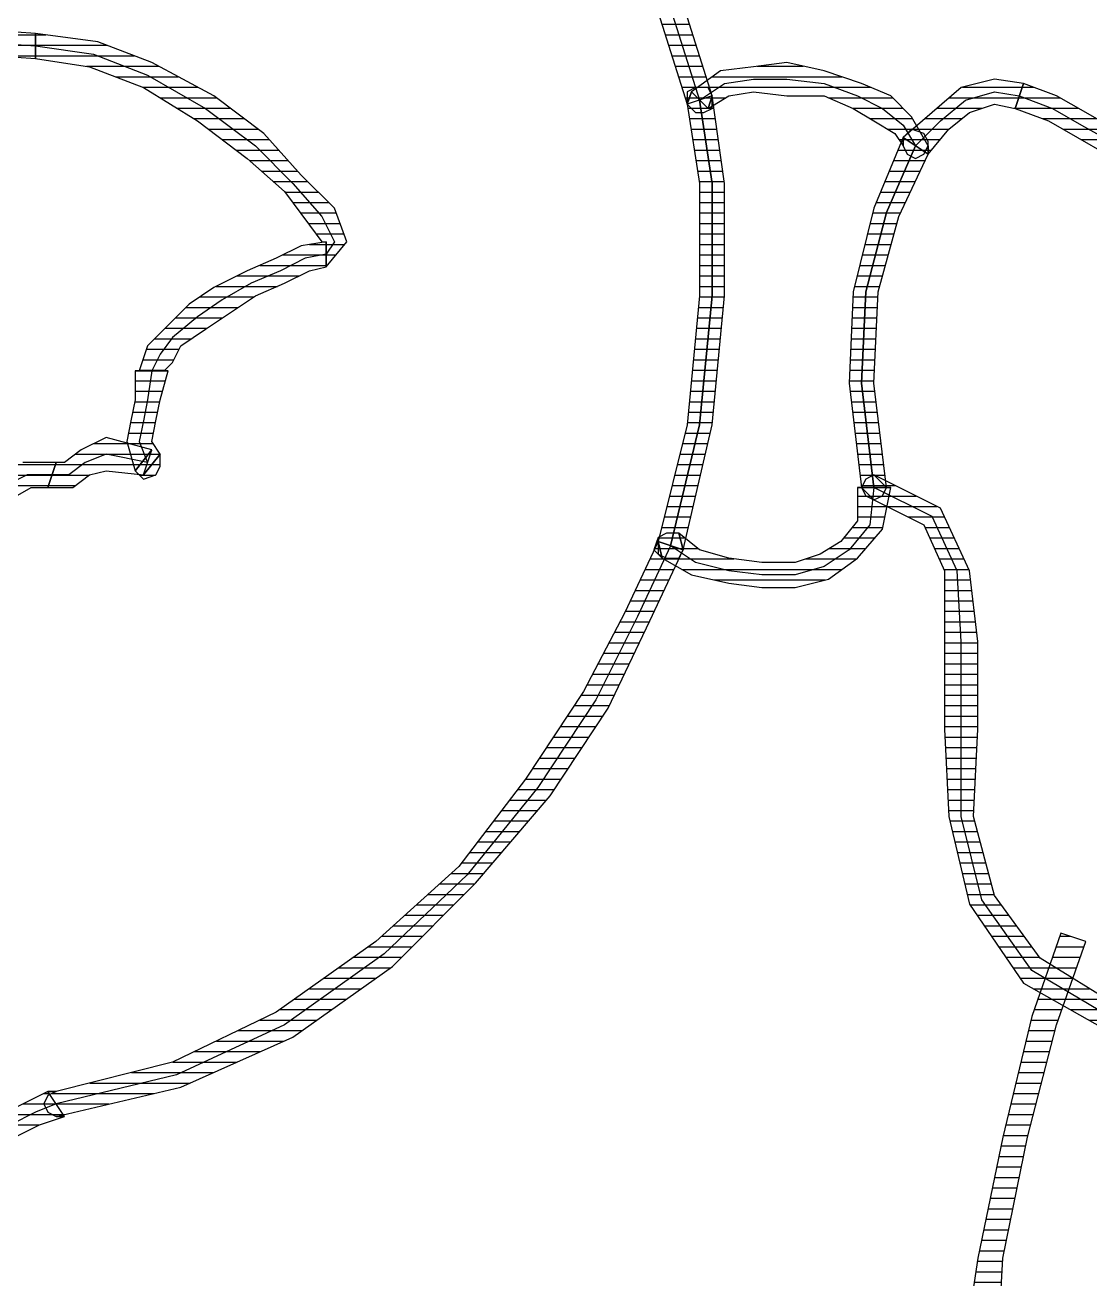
# Model space of a CAD drawing. Header units: millimetres. Extents: x 33350 to 35310, y -217097 to -211540.
# Drawn here: x 34462.64 to 34475.33, y -213987.87 to -213972.91 of the extents above; entities that cross this region are included whole.
import ezdxf

# ---------------------------------------------------------------- set-up
doc = ezdxf.new("R2010")
doc.units = ezdxf.units.MM
doc.header["$LTSCALE"] = 60
doc.header["$MEASUREMENT"] = 0
pattern_1 = [(360, (-5108.51305, -673.59423), (1e-16, 0.125), [25])]

# ---------------------------------------------------------------- blocks, each defined once
blk = doc.blocks.new('by')
at = {"ltscale": 30}
h = blk.add_hatch(dxfattribs=at)
h.set_pattern_fill('DC_LINES', color=256, scale=0.1, style=0)
h.set_pattern_definition(pattern_1)
edge = h.paths.add_edge_path(flags=0)
edge.add_line((6420.495, 2230.916), (6420.148, 2231.91))
edge.add_line((6420.148, 2231.91), (6419.802, 2233.35))
edge.add_line((6419.802, 2233.35), (6419.506, 2234.791))
edge.add_line((6419.506, 2234.791), (6419.357, 2235.785))
edge.add_line((6419.357, 2235.785), (6419.753, 2235.785))
edge.add_line((6419.753, 2235.785), (6419.802, 2234.791))
edge.add_line((6419.802, 2234.791), (6420.099, 2233.35))
edge.add_line((6420.099, 2233.35), (6420.445, 2232.009))
edge.add_line((6420.445, 2232.009), (6420.792, 2231.016))
h = blk.add_hatch(dxfattribs=at)
h.set_pattern_fill('DC_LINES', color=256, scale=0.1, style=0)
h.set_pattern_definition(pattern_1)
edge = h.paths.add_edge_path(flags=0)
edge.add_line((6419.753, 2235.785), (6419.802, 2234.791))
edge.add_line((6419.802, 2234.791), (6420.099, 2233.35))
edge.add_line((6420.099, 2233.35), (6420.445, 2232.009))
edge.add_line((6420.445, 2232.009), (6420.792, 2231.016))
edge.add_line((6420.792, 2231.016), (6420.495, 2230.916))
edge.add_line((6420.495, 2230.916), (6420.148, 2231.91))
edge.add_line((6420.148, 2231.91), (6419.802, 2233.35))
edge.add_line((6419.802, 2233.35), (6419.506, 2234.791))
edge.add_line((6419.506, 2234.791), (6419.357, 2235.785))
h = blk.add_hatch(dxfattribs=at)
h.set_pattern_fill('DC_LINES', color=256, scale=0.1, style=0)
h.set_pattern_definition(pattern_1)
edge = h.paths.add_edge_path(flags=0)
edge.add_line((6405.949, 2233.996), (6406.246, 2233.947))
edge.add_line((6406.246, 2233.947), (6406.593, 2233.847))
edge.add_line((6406.593, 2233.847), (6406.988, 2233.748))
edge.add_line((6406.988, 2233.748), (6407.335, 2233.599))
edge.add_line((6407.335, 2233.599), (6407.73, 2233.5))
edge.add_line((6407.73, 2233.5), (6408.027, 2233.35))
edge.add_line((6408.027, 2233.35), (6408.324, 2233.201))
edge.add_line((6408.324, 2233.201), (6408.621, 2233.102))
edge.add_line((6408.621, 2233.102), (6408.423, 2232.804))
edge.add_line((6408.423, 2232.804), (6408.225, 2232.903))
edge.add_line((6408.225, 2232.903), (6407.928, 2233.052))
edge.add_line((6407.928, 2233.052), (6407.632, 2233.201))
edge.add_line((6407.632, 2233.201), (6407.235, 2233.301))
edge.add_line((6407.235, 2233.301), (6406.889, 2233.45))
edge.add_line((6406.889, 2233.45), (6406.494, 2233.549))
edge.add_line((6406.494, 2233.549), (6406.246, 2233.649))
edge.add_line((6406.246, 2233.649), (6405.949, 2233.698))
h = blk.add_hatch(dxfattribs=at)
h.set_pattern_fill('DC_LINES', color=256, scale=0.1, style=0)
h.set_pattern_definition(pattern_1)
edge = h.paths.add_edge_path(flags=0)
edge.add_line((6408.621, 2233.102), (6408.522, 2233.102))
edge.add_line((6408.522, 2233.102), (6410.007, 2232.754))
edge.add_line((6410.007, 2232.754), (6411.342, 2232.158))
edge.add_line((6411.342, 2232.158), (6412.529, 2231.314))
edge.add_line((6412.529, 2231.314), (6413.519, 2230.32))
edge.add_line((6413.519, 2230.32), (6414.41, 2229.277))
edge.add_line((6414.41, 2229.277), (6415.102, 2228.234))
edge.add_line((6415.102, 2228.234), (6415.596, 2227.191))
edge.add_line((6415.596, 2227.191), (6415.993, 2226.346))
edge.add_line((6415.993, 2226.346), (6415.696, 2226.247))
edge.add_line((6415.696, 2226.247), (6415.3, 2227.092))
edge.add_line((6415.3, 2227.092), (6414.805, 2228.035))
edge.add_line((6414.805, 2228.035), (6414.113, 2229.079))
edge.add_line((6414.113, 2229.079), (6413.321, 2230.122))
edge.add_line((6413.321, 2230.122), (6412.332, 2231.016))
edge.add_line((6412.332, 2231.016), (6411.144, 2231.86))
edge.add_line((6411.144, 2231.86), (6409.907, 2232.456))
edge.add_line((6409.907, 2232.456), (6408.522, 2232.804))
edge.add_line((6408.522, 2232.804), (6408.423, 2232.804))
edge.add_line((6408.423, 2232.804), (6408.522, 2232.804))
edge.add_line((6408.522, 2232.804), (6408.423, 2232.854))
edge.add_line((6408.423, 2232.854), (6408.374, 2232.953))
edge.add_line((6408.374, 2232.953), (6408.423, 2233.052))
edge.add_line((6408.423, 2233.052), (6408.522, 2233.102))
h = blk.add_hatch(dxfattribs=at)
h.set_pattern_fill('DC_LINES', color=256, scale=0.1, style=0)
h.set_pattern_definition(pattern_1)
edge = h.paths.add_edge_path(flags=0)
edge.add_line((6418.12, 2225.601), (6418.268, 2225.75))
edge.add_line((6418.268, 2225.75), (6418.862, 2226.048))
edge.add_line((6418.862, 2226.048), (6419.11, 2226.595))
edge.add_line((6419.11, 2226.595), (6419.11, 2227.439))
edge.add_line((6419.11, 2227.439), (6419.11, 2228.482))
edge.add_line((6419.11, 2228.482), (6419.159, 2229.526))
edge.add_line((6419.159, 2229.526), (6419.407, 2230.569))
edge.add_line((6419.407, 2230.569), (6420.05, 2231.513))
edge.add_line((6420.05, 2231.513), (6421.187, 2232.158))
edge.add_line((6421.187, 2232.158), (6421.287, 2231.86))
edge.add_line((6421.287, 2231.86), (6420.248, 2231.214))
edge.add_line((6420.248, 2231.214), (6419.703, 2230.469))
edge.add_line((6419.703, 2230.469), (6419.456, 2229.526))
edge.add_line((6419.456, 2229.526), (6419.506, 2228.482))
edge.add_line((6419.506, 2228.482), (6419.506, 2227.439))
edge.add_line((6419.506, 2227.439), (6419.407, 2226.595))
edge.add_line((6419.407, 2226.595), (6419.06, 2225.85))
edge.add_line((6419.06, 2225.85), (6418.268, 2225.452))
edge.add_line((6418.268, 2225.452), (6418.417, 2225.601))
edge.add_line((6418.417, 2225.601), (6418.268, 2225.452))
edge.add_line((6418.268, 2225.452), (6418.17, 2225.502))
edge.add_line((6418.17, 2225.502), (6418.12, 2225.601))
edge.add_line((6418.12, 2225.601), (6418.17, 2225.701))
edge.add_line((6418.17, 2225.701), (6418.268, 2225.75))
h = blk.add_hatch(dxfattribs=at)
h.set_pattern_fill('DC_LINES', color=256, scale=0.1, style=0)
h.set_pattern_definition(pattern_1)
edge = h.paths.add_edge_path(flags=0)
edge.add_line((6415.696, 2226.247), (6415.745, 2226.446))
edge.add_line((6415.745, 2226.446), (6416.092, 2226.644))
edge.add_line((6416.092, 2226.644), (6416.537, 2226.744))
edge.add_line((6416.537, 2226.744), (6416.932, 2226.793))
edge.add_line((6416.932, 2226.793), (6417.329, 2226.793))
edge.add_line((6417.329, 2226.793), (6417.724, 2226.694))
edge.add_line((6417.724, 2226.694), (6418.071, 2226.446))
edge.add_line((6418.071, 2226.446), (6418.368, 2226.098))
edge.add_line((6418.368, 2226.098), (6418.467, 2225.601))
edge.add_line((6418.467, 2225.601), (6418.071, 2225.601))
edge.add_line((6418.071, 2225.601), (6418.071, 2225.999))
edge.add_line((6418.071, 2225.999), (6417.873, 2226.247))
edge.add_line((6417.873, 2226.247), (6417.626, 2226.396))
edge.add_line((6417.626, 2226.396), (6417.329, 2226.495))
edge.add_line((6417.329, 2226.495), (6416.932, 2226.495))
edge.add_line((6416.932, 2226.495), (6416.537, 2226.446))
edge.add_line((6416.537, 2226.446), (6416.19, 2226.346))
edge.add_line((6416.19, 2226.346), (6415.943, 2226.148))
edge.add_line((6415.943, 2226.148), (6415.993, 2226.346))
edge.add_line((6415.993, 2226.346), (6415.943, 2226.148))
edge.add_line((6415.943, 2226.148), (6415.795, 2226.148))
edge.add_line((6415.795, 2226.148), (6415.696, 2226.197))
edge.add_line((6415.696, 2226.197), (6415.646, 2226.346))
edge.add_line((6415.646, 2226.346), (6415.745, 2226.446))
h = blk.add_hatch(dxfattribs=at)
h.set_pattern_fill('DC_LINES', color=256, scale=0.1, style=0)
h.set_pattern_definition(pattern_1)
h.paths.add_polyline_path([(6415.993, 2226.346), (6416.339, 2224.856), (6416.487, 2223.316), (6416.487, 2221.975), (6416.339, 2220.932), (6416.042, 2221.031), (6416.19, 2221.975), (6416.19, 2223.316), (6416.042, 2224.856), (6415.696, 2226.247), (6415.696, 2226.396), (6415.795, 2226.446), (6415.943, 2226.446)], flags=0)
h = blk.add_hatch(dxfattribs=at)
h.set_pattern_fill('DC_LINES', color=256, scale=0.1, style=0)
h.set_pattern_definition(pattern_1)
edge = h.paths.add_edge_path(flags=0)
edge.add_line((6416.092, 2220.882), (6416.042, 2221.031))
edge.add_line((6416.042, 2221.031), (6416.19, 2221.975))
edge.add_line((6416.19, 2221.975), (6416.19, 2223.316))
edge.add_line((6416.19, 2223.316), (6416.042, 2224.856))
edge.add_line((6416.042, 2224.856), (6415.696, 2226.247))
edge.add_line((6415.696, 2226.247), (6415.993, 2226.346))
edge.add_line((6415.993, 2226.346), (6416.339, 2224.856))
edge.add_line((6416.339, 2224.856), (6416.487, 2223.316))
edge.add_line((6416.487, 2223.316), (6416.487, 2221.975))
edge.add_line((6416.487, 2221.975), (6416.339, 2220.932))
edge.add_line((6416.339, 2220.932), (6416.29, 2221.081))
edge.add_line((6416.29, 2221.081), (6416.339, 2220.932))
edge.add_line((6416.339, 2220.932), (6416.29, 2220.833))
edge.add_line((6416.29, 2220.833), (6416.141, 2220.833))
edge.add_line((6416.141, 2220.833), (6416.042, 2220.882))
edge.add_line((6416.042, 2220.882), (6416.042, 2221.031))
h = blk.add_hatch(dxfattribs=at)
h.set_pattern_fill('DC_LINES', color=256, scale=0.1, style=0)
h.set_pattern_definition(pattern_1)
edge = h.paths.add_edge_path(flags=0)
edge.add_line((6407.088, 2226.148), (6407.088, 2226.197))
edge.add_line((6407.088, 2226.197), (6407.483, 2226.048))
edge.add_line((6407.483, 2226.048), (6407.879, 2225.8))
edge.add_line((6407.879, 2225.8), (6408.225, 2225.601))
edge.add_line((6408.225, 2225.601), (6408.423, 2225.601))
edge.add_line((6408.423, 2225.601), (6408.522, 2225.303))
edge.add_line((6408.522, 2225.303), (6408.126, 2225.303))
edge.add_line((6408.126, 2225.303), (6407.68, 2225.502))
edge.add_line((6407.68, 2225.502), (6407.384, 2225.75))
edge.add_line((6407.384, 2225.75), (6407.088, 2225.8))
edge.add_line((6407.088, 2225.8), (6407.088, 2225.85))
h = blk.add_hatch(dxfattribs=at)
h.set_pattern_fill('DC_LINES', color=256, scale=0.1, style=0)
h.set_pattern_definition(pattern_1)
edge = h.paths.add_edge_path(flags=0)
edge.add_line((6418.467, 2225.601), (6418.417, 2225.601))
edge.add_line((6418.417, 2225.601), (6418.268, 2224.359))
edge.add_line((6418.268, 2224.359), (6418.318, 2223.267))
edge.add_line((6418.318, 2223.267), (6418.565, 2222.372))
edge.add_line((6418.565, 2222.372), (6418.912, 2221.627))
edge.add_line((6418.912, 2221.627), (6418.615, 2221.429))
edge.add_line((6418.615, 2221.429), (6418.268, 2222.273))
edge.add_line((6418.268, 2222.273), (6418.021, 2223.267))
edge.add_line((6418.021, 2223.267), (6417.971, 2224.359))
edge.add_line((6417.971, 2224.359), (6418.12, 2225.601))
edge.add_line((6418.12, 2225.601), (6418.071, 2225.601))
edge.add_line((6418.071, 2225.601), (6418.12, 2225.601))
edge.add_line((6418.12, 2225.601), (6418.17, 2225.701))
edge.add_line((6418.17, 2225.701), (6418.268, 2225.75))
edge.add_line((6418.268, 2225.75), (6418.368, 2225.701))
edge.add_line((6418.368, 2225.701), (6418.417, 2225.601))
h = blk.add_hatch(dxfattribs=at)
h.set_pattern_fill('DC_LINES', color=256, scale=0.1, style=0)
h.set_pattern_definition(pattern_1)
edge = h.paths.add_edge_path(flags=0)
edge.add_line((6408.423, 2225.601), (6408.719, 2225.601))
edge.add_line((6408.719, 2225.601), (6408.918, 2225.452))
edge.add_line((6408.918, 2225.452), (6409.116, 2225.403))
edge.add_line((6409.116, 2225.403), (6409.561, 2225.452))
edge.add_line((6409.561, 2225.452), (6409.66, 2225.154))
edge.add_line((6409.66, 2225.154), (6409.116, 2225.005))
edge.add_line((6409.116, 2225.005), (6408.819, 2225.154))
edge.add_line((6408.819, 2225.154), (6408.621, 2225.303))
edge.add_line((6408.621, 2225.303), (6408.522, 2225.303))
h = blk.add_hatch(dxfattribs=at)
h.set_pattern_fill('DC_LINES', color=256, scale=0.1, style=0)
h.set_pattern_definition(pattern_1)
h.paths.add_polyline_path([(6418.615, 2221.429), (6418.268, 2222.273), (6418.021, 2223.267), (6417.971, 2224.359), (6418.12, 2225.601), (6418.417, 2225.601), (6418.268, 2224.359), (6418.318, 2223.267), (6418.565, 2222.372), (6418.912, 2221.627), (6418.912, 2221.478), (6418.862, 2221.379), (6418.714, 2221.329)], flags=0)
h = blk.add_hatch(dxfattribs=at)
h.set_pattern_fill('DC_LINES', color=256, scale=0.1, style=0)
h.set_pattern_definition(pattern_1)
edge = h.paths.add_edge_path(flags=0)
edge.add_line((6409.561, 2225.452), (6409.759, 2225.204))
edge.add_line((6409.759, 2225.204), (6409.66, 2225.055))
edge.add_line((6409.66, 2225.055), (6409.71, 2224.806))
edge.add_line((6409.71, 2224.806), (6409.759, 2224.558))
edge.add_line((6409.759, 2224.558), (6409.858, 2224.21))
edge.add_line((6409.858, 2224.21), (6409.462, 2224.21))
edge.add_line((6409.462, 2224.21), (6409.462, 2224.558))
edge.add_line((6409.462, 2224.558), (6409.413, 2224.806))
edge.add_line((6409.413, 2224.806), (6409.363, 2225.055))
edge.add_line((6409.363, 2225.055), (6409.462, 2225.403))
edge.add_line((6409.462, 2225.403), (6409.66, 2225.154))
edge.add_line((6409.66, 2225.154), (6409.462, 2225.403))
edge.add_line((6409.462, 2225.403), (6409.561, 2225.502))
edge.add_line((6409.561, 2225.502), (6409.71, 2225.452))
edge.add_line((6409.71, 2225.452), (6409.759, 2225.353))
edge.add_line((6409.759, 2225.353), (6409.759, 2225.204))
h = blk.add_hatch(dxfattribs=at)
h.set_pattern_fill('DC_LINES', color=256, scale=0.1, style=0)
h.set_pattern_definition(pattern_1)
edge = h.paths.add_edge_path(flags=0)
edge.add_line((6409.858, 2224.21), (6409.808, 2224.21))
edge.add_line((6409.808, 2224.21), (6409.907, 2224.111))
edge.add_line((6409.907, 2224.111), (6410.007, 2223.912))
edge.add_line((6410.007, 2223.912), (6410.303, 2223.714))
edge.add_line((6410.303, 2223.714), (6410.6, 2223.515))
edge.add_line((6410.6, 2223.515), (6410.897, 2223.316))
edge.add_line((6410.897, 2223.316), (6411.243, 2223.167))
edge.add_line((6411.243, 2223.167), (6411.54, 2223.018))
edge.add_line((6411.54, 2223.018), (6411.738, 2222.969))
edge.add_line((6411.738, 2222.969), (6411.738, 2222.671))
edge.add_line((6411.738, 2222.671), (6411.441, 2222.72))
edge.add_line((6411.441, 2222.72), (6411.144, 2222.869))
edge.add_line((6411.144, 2222.869), (6410.798, 2223.018))
edge.add_line((6410.798, 2223.018), (6410.402, 2223.217))
edge.add_line((6410.402, 2223.217), (6410.105, 2223.416))
edge.add_line((6410.105, 2223.416), (6409.808, 2223.714))
edge.add_line((6409.808, 2223.714), (6409.61, 2223.912))
edge.add_line((6409.61, 2223.912), (6409.511, 2224.21))
edge.add_line((6409.511, 2224.21), (6409.462, 2224.21))
h = blk.add_hatch(dxfattribs=at)
h.set_pattern_fill('DC_LINES', color=256, scale=0.1, style=0)
h.set_pattern_definition(pattern_1)
edge = h.paths.add_edge_path(flags=0)
edge.add_line((6411.738, 2222.969), (6411.985, 2222.671))
edge.add_line((6411.985, 2222.671), (6411.837, 2222.273))
edge.add_line((6411.837, 2222.273), (6411.441, 2221.876))
edge.add_line((6411.441, 2221.876), (6410.996, 2221.379))
edge.add_line((6410.996, 2221.379), (6410.402, 2220.932))
edge.add_line((6410.402, 2220.932), (6409.66, 2220.535))
edge.add_line((6409.66, 2220.535), (6409.016, 2220.286))
edge.add_line((6409.016, 2220.286), (6408.274, 2220.187))
edge.add_line((6408.274, 2220.187), (6408.274, 2220.485))
edge.add_line((6408.274, 2220.485), (6408.918, 2220.584))
edge.add_line((6408.918, 2220.584), (6409.561, 2220.833))
edge.add_line((6409.561, 2220.833), (6410.204, 2221.23))
edge.add_line((6410.204, 2221.23), (6410.798, 2221.677))
edge.add_line((6410.798, 2221.677), (6411.243, 2222.074))
edge.add_line((6411.243, 2222.074), (6411.54, 2222.472))
edge.add_line((6411.54, 2222.472), (6411.688, 2222.671))
edge.add_line((6411.688, 2222.671), (6411.738, 2222.671))
h = blk.add_hatch(dxfattribs=at)
h.set_pattern_fill('DC_LINES', color=256, scale=0.1, style=0)
h.set_pattern_definition(pattern_1)
edge = h.paths.add_edge_path(flags=0)
edge.add_line((6422.82, 2222.124), (6422.672, 2222.074))
edge.add_line((6422.672, 2222.074), (6422.425, 2222.025))
edge.add_line((6422.425, 2222.025), (6422.078, 2221.876))
edge.add_line((6422.078, 2221.876), (6421.831, 2221.727))
edge.add_line((6421.831, 2221.727), (6421.534, 2221.528))
edge.add_line((6421.534, 2221.528), (6421.138, 2221.329))
edge.add_line((6421.138, 2221.329), (6420.792, 2221.131))
edge.add_line((6420.792, 2221.131), (6420.445, 2220.932))
edge.add_line((6420.445, 2220.932), (6420.05, 2220.783))
edge.add_line((6420.05, 2220.783), (6419.951, 2221.081))
edge.add_line((6419.951, 2221.081), (6420.346, 2221.23))
edge.add_line((6420.346, 2221.23), (6420.693, 2221.429))
edge.add_line((6420.693, 2221.429), (6421.039, 2221.627))
edge.add_line((6421.039, 2221.627), (6421.336, 2221.826))
edge.add_line((6421.336, 2221.826), (6421.633, 2222.025))
edge.add_line((6421.633, 2222.025), (6421.979, 2222.174))
edge.add_line((6421.979, 2222.174), (6422.326, 2222.323))
edge.add_line((6422.326, 2222.323), (6422.672, 2222.372))
edge.add_line((6422.672, 2222.372), (6422.523, 2222.323))
edge.add_line((6422.523, 2222.323), (6422.672, 2222.422))
edge.add_line((6422.672, 2222.422), (6422.82, 2222.372))
edge.add_line((6422.82, 2222.372), (6422.87, 2222.223))
edge.add_line((6422.87, 2222.223), (6422.82, 2222.074))
edge.add_line((6422.82, 2222.074), (6422.672, 2222.025))
h = blk.add_hatch(dxfattribs=at)
h.set_pattern_fill('DC_LINES', color=256, scale=0.1, style=0)
h.set_pattern_definition(pattern_1)
edge = h.paths.add_edge_path(flags=0)
edge.add_line((6418.912, 2221.627), (6418.912, 2221.528))
edge.add_line((6418.912, 2221.528), (6418.714, 2221.18))
edge.add_line((6418.714, 2221.18), (6418.467, 2220.932))
edge.add_line((6418.467, 2220.932), (6418.12, 2220.783))
edge.add_line((6418.12, 2220.783), (6417.675, 2220.634))
edge.add_line((6417.675, 2220.634), (6417.229, 2220.535))
edge.add_line((6417.229, 2220.535), (6416.834, 2220.584))
edge.add_line((6416.834, 2220.584), (6416.438, 2220.634))
edge.add_line((6416.438, 2220.634), (6416.092, 2220.882))
edge.add_line((6416.092, 2220.882), (6416.29, 2221.081))
edge.add_line((6416.29, 2221.081), (6416.537, 2220.932))
edge.add_line((6416.537, 2220.932), (6416.834, 2220.882))
edge.add_line((6416.834, 2220.882), (6417.229, 2220.932))
edge.add_line((6417.229, 2220.932), (6417.675, 2220.932))
edge.add_line((6417.675, 2220.932), (6418.021, 2221.081))
edge.add_line((6418.021, 2221.081), (6418.268, 2221.23))
edge.add_line((6418.268, 2221.23), (6418.515, 2221.379))
edge.add_line((6418.515, 2221.379), (6418.615, 2221.528))
edge.add_line((6418.615, 2221.528), (6418.615, 2221.429))
edge.add_line((6418.615, 2221.429), (6418.615, 2221.528))
edge.add_line((6418.615, 2221.528), (6418.665, 2221.627))
edge.add_line((6418.665, 2221.627), (6418.763, 2221.677))
edge.add_line((6418.763, 2221.677), (6418.862, 2221.627))
edge.add_line((6418.862, 2221.627), (6418.912, 2221.528))
h = blk.add_hatch(dxfattribs=at)
h.set_pattern_fill('DC_LINES', color=256, scale=0.1, style=0)
h.set_pattern_definition(pattern_1)
edge = h.paths.add_edge_path(flags=0)
edge.add_line((6420.05, 2220.783), (6419.703, 2220.733))
edge.add_line((6419.703, 2220.733), (6419.307, 2220.833))
edge.add_line((6419.307, 2220.833), (6418.961, 2221.131))
edge.add_line((6418.961, 2221.131), (6418.615, 2221.429))
edge.add_line((6418.615, 2221.429), (6418.912, 2221.627))
edge.add_line((6418.912, 2221.627), (6419.159, 2221.329))
edge.add_line((6419.159, 2221.329), (6419.407, 2221.131))
edge.add_line((6419.407, 2221.131), (6419.703, 2221.031))
edge.add_line((6419.703, 2221.031), (6419.951, 2221.081))
h = blk.add_hatch(dxfattribs=at)
h.set_pattern_fill('DC_LINES', color=256, scale=0.1, style=0)
h.set_pattern_definition(pattern_1)
h.paths.add_polyline_path([(6416.339, 2220.932), (6415.993, 2219.839), (6415.548, 2218.846), (6415.102, 2217.902), (6414.558, 2217.107), (6413.915, 2216.412), (6413.271, 2215.766), (6412.579, 2215.17), (6411.886, 2214.723), (6411.144, 2214.325), (6410.452, 2214.027), (6409.71, 2213.729), (6408.968, 2213.53), (6408.274, 2213.381), (6407.632, 2213.232), (6407.038, 2213.183), (6406.444, 2213.133), (6406.444, 2213.431), (6407.038, 2213.481), (6407.632, 2213.53), (6408.274, 2213.679), (6408.968, 2213.829), (6409.61, 2214.027), (6410.352, 2214.325), (6411.045, 2214.623), (6411.688, 2215.021), (6412.381, 2215.468), (6413.074, 2215.964), (6413.717, 2216.61), (6414.261, 2217.306), (6414.805, 2218.1), (6415.251, 2218.945), (6415.696, 2219.938), (6416.042, 2221.031), (6416.141, 2221.131), (6416.24, 2221.131), (6416.339, 2221.081)], flags=0)
h = blk.add_hatch(dxfattribs=at)
h.set_pattern_fill('DC_LINES', color=256, scale=0.1, style=0)
h.set_pattern_definition(pattern_1)
edge = h.paths.add_edge_path(flags=0)
edge.add_line((6408.274, 2220.187), (6407.533, 2220.137))
edge.add_line((6407.533, 2220.137), (6407.136, 2219.938))
edge.add_line((6407.136, 2219.938), (6406.938, 2219.74))
edge.add_line((6406.938, 2219.74), (6406.84, 2219.491))
edge.add_line((6406.84, 2219.491), (6406.84, 2219.193))
edge.add_line((6406.84, 2219.193), (6406.889, 2218.846))
edge.add_line((6406.889, 2218.846), (6406.938, 2218.597))
edge.add_line((6406.938, 2218.597), (6407.038, 2218.399))
edge.add_line((6407.038, 2218.399), (6406.641, 2218.399))
edge.add_line((6406.641, 2218.399), (6406.641, 2218.597))
edge.add_line((6406.641, 2218.597), (6406.593, 2218.846))
edge.add_line((6406.593, 2218.846), (6406.543, 2219.193))
edge.add_line((6406.543, 2219.193), (6406.543, 2219.491))
edge.add_line((6406.543, 2219.491), (6406.641, 2219.938))
edge.add_line((6406.641, 2219.938), (6406.938, 2220.236))
edge.add_line((6406.938, 2220.236), (6407.533, 2220.435))
edge.add_line((6407.533, 2220.435), (6408.274, 2220.485))
for p, q in [((6419.506, 2234.791, -4.505), (6419.357, 2235.785, -4.505)), ((6419.506, 2234.791, -4.505), (6419.357, 2235.785, -4.505)), ((6419.753, 2235.785, -4.505), (6419.802, 2234.791, -4.505)), ((6419.753, 2235.785, -4.505), (6419.802, 2234.791, -4.505)), ((6419.802, 2233.35, -4.505), (6419.506, 2234.791, -4.505)), ((6419.802, 2233.35, -4.505), (6419.506, 2234.791, -4.505)), ((6419.802, 2234.791, -4.505), (6420.099, 2233.35, -4.505)), ((6419.802, 2234.791, -4.505), (6420.099, 2233.35, -4.505)), ((6408.027, 2233.35, -4.505), (6408.324, 2233.201, -4.505)), ((6420.148, 2231.91, -4.505), (6419.802, 2233.35, -4.505)), ((6420.148, 2231.91, -4.505), (6419.802, 2233.35, -4.505)), ((6420.099, 2233.35, -4.505), (6420.445, 2232.009, -4.505)), ((6420.099, 2233.35, -4.505), (6420.445, 2232.009, -4.505)), ((6408.274, 2233.052, -4.505), (6407.977, 2233.201, -4.505)), ((6408.324, 2233.201, -4.505), (6408.621, 2233.102, -4.505)), ((6408.621, 2233.102, -4.505), (6408.423, 2232.804, -4.505)), ((6408.423, 2233.052, -4.505), (6408.522, 2233.102, -4.505)), ((6408.621, 2233.102, -4.505), (6408.522, 2233.102, -4.505)), ((6408.522, 2233.102, -4.505), (6410.007, 2232.754, -4.505)), ((6408.522, 2233.102, -4.505), (6408.621, 2233.102, -4.505)), ((6408.621, 2233.102, -4.505), (6408.621, 2233.102, -4.505)), ((6408.225, 2232.903, -4.505), (6407.928, 2233.052, -4.505)), ((6408.522, 2232.953, -4.505), (6408.274, 2233.052, -4.505)), ((6408.374, 2232.953, -4.505), (6408.423, 2233.052, -4.505)), ((6408.423, 2232.854, -4.505), (6408.374, 2232.953, -4.505)), ((6409.957, 2232.605, -4.505), (6408.522, 2232.953, -4.505)), ((6408.423, 2232.804, -4.505), (6408.225, 2232.903, -4.505)), ((6408.522, 2232.804, -4.505), (6408.423, 2232.854, -4.505)), ((6408.522, 2232.804, -4.505), (6408.423, 2232.804, -4.505)), ((6408.423, 2232.804, -4.505), (6408.522, 2232.804, -4.505)), ((6409.907, 2232.456, -4.505), (6408.522, 2232.804, -4.505)), ((6410.007, 2232.754, -4.505), (6411.342, 2232.158, -4.505)), ((6411.243, 2232.009, -4.505), (6409.957, 2232.605, -4.505)), ((6411.144, 2231.86, -4.505), (6409.907, 2232.456, -4.505)), ((6411.342, 2232.158, -4.505), (6412.529, 2231.314, -4.505)), ((6420.05, 2231.513, -4.505), (6421.187, 2232.158, -4.505)), ((6412.43, 2231.165, -4.505), (6411.243, 2232.009, -4.505)), ((6421.237, 2232.009, -4.505), (6420.148, 2231.363, -4.505)), ((6420.495, 2230.916, -4.505), (6420.148, 2231.91, -4.505)), ((6420.495, 2230.916, -4.505), (6420.148, 2231.91, -4.505)), ((6420.445, 2232.009, -4.505), (6420.792, 2231.016, -4.505)), ((6420.445, 2232.009, -4.505), (6420.792, 2231.016, -4.505)), ((6412.332, 2231.016, -4.505), (6411.144, 2231.86, -4.505)), ((6421.287, 2231.86, -4.505), (6420.248, 2231.214, -4.505)), ((6419.407, 2230.569, -4.505), (6420.05, 2231.513, -4.505)), ((6412.529, 2231.314, -4.505), (6413.519, 2230.32, -4.505)), ((6420.148, 2231.363, -4.505), (6419.555, 2230.519, -4.505)), ((6413.42, 2230.221, -4.505), (6412.43, 2231.165, -4.505)), ((6420.248, 2231.214, -4.505), (6419.703, 2230.469, -4.505)), ((6413.321, 2230.122, -4.505), (6412.332, 2231.016, -4.505)), ((6420.792, 2231.016, -4.505), (6420.495, 2230.916, -4.505)), ((6420.792, 2231.016, -4.505), (6420.495, 2230.916, -4.505)), ((6420.792, 2231.016, -4.505), (6420.792, 2231.016, -4.505)), ((6420.495, 2230.916, -4.505), (6420.495, 2230.916, -4.505)), ((6420.495, 2230.916, -4.505), (6420.495, 2230.916, -4.505)), ((6419.159, 2229.526, -4.505), (6419.407, 2230.569, -4.505)), ((6419.555, 2230.519, -4.505), (6419.307, 2229.526, -4.505)), ((6419.703, 2230.469, -4.505), (6419.456, 2229.526, -4.505)), ((6413.519, 2230.32, -4.505), (6414.41, 2229.277, -4.505)), ((6414.113, 2229.079, -4.505), (6413.321, 2230.122, -4.505)), ((6414.261, 2229.178, -4.505), (6413.42, 2230.221, -4.505)), ((6419.11, 2228.482, -4.505), (6419.159, 2229.526, -4.505)), ((6419.307, 2229.526, -4.505), (6419.307, 2228.482, -4.505)), ((6419.456, 2229.526, -4.505), (6419.506, 2228.482, -4.505)), ((6414.41, 2229.277, -4.505), (6415.102, 2228.234, -4.505)), ((6414.805, 2228.035, -4.505), (6414.113, 2229.079, -4.505)), ((6414.954, 2228.135, -4.505), (6414.261, 2229.178, -4.505)), ((6419.11, 2227.439, -4.505), (6419.11, 2228.482, -4.505)), ((6419.307, 2228.482, -4.505), (6419.307, 2227.439, -4.505)), ((6419.506, 2228.482, -4.505), (6419.506, 2227.439, -4.505)), ((6415.102, 2228.234, -4.505), (6415.596, 2227.191, -4.505)), ((6415.3, 2227.092, -4.505), (6414.805, 2228.035, -4.505)), ((6415.448, 2227.141, -4.505), (6414.954, 2228.135, -4.505)), ((6419.11, 2226.595, -4.505), (6419.11, 2227.439, -4.505)), ((6419.307, 2227.439, -4.505), (6419.258, 2226.595, -4.505)), ((6419.506, 2227.439, -4.505), (6419.407, 2226.595, -4.505)), ((6415.844, 2226.297, -4.505), (6415.448, 2227.141, -4.505)), ((6415.596, 2227.191, -4.505), (6415.993, 2226.346, -4.505)), ((6415.696, 2226.247, -4.505), (6415.3, 2227.092, -4.505)), ((6416.092, 2226.644, -4.505), (6416.537, 2226.744, -4.505)), ((6416.537, 2226.744, -4.505), (6416.932, 2226.793, -4.505)), ((6416.932, 2226.793, -4.505), (6417.329, 2226.793, -4.505)), ((6417.329, 2226.793, -4.505), (6417.724, 2226.694, -4.505)), ((6417.724, 2226.694, -4.505), (6418.071, 2226.446, -4.505)), ((6415.745, 2226.446, -4.505), (6416.092, 2226.644, -4.505)), ((6416.537, 2226.595, -4.505), (6416.141, 2226.495, -4.505)), ((6416.932, 2226.644, -4.505), (6416.537, 2226.595, -4.505)), ((6417.329, 2226.644, -4.505), (6416.932, 2226.644, -4.505)), ((6417.675, 2226.545, -4.505), (6417.329, 2226.644, -4.505)), ((6417.971, 2226.346, -4.505), (6417.675, 2226.545, -4.505)), ((6418.862, 2226.048, -4.505), (6419.11, 2226.595, -4.505)), ((6419.258, 2226.595, -4.505), (6418.961, 2225.949, -4.505)), ((6419.407, 2226.595, -4.505), (6419.06, 2225.85, -4.505)), ((6415.646, 2226.346, -4.505), (6415.745, 2226.446, -4.505)), ((6415.696, 2226.247, -4.505), (6415.745, 2226.446, -4.505)), ((6415.745, 2226.446, -4.505), (6415.696, 2226.247, -4.505)), ((6415.696, 2226.396, -4.505), (6415.795, 2226.446, -4.505)), ((6415.696, 2226.247, -4.505), (6415.696, 2226.396, -4.505)), ((6415.795, 2226.446, -4.505), (6415.943, 2226.446, -4.505)), ((6416.141, 2226.495, -4.505), (6415.844, 2226.297, -4.505)), ((6415.943, 2226.446, -4.505), (6415.993, 2226.346, -4.505)), ((6416.537, 2226.446, -4.505), (6416.19, 2226.346, -4.505)), ((6416.932, 2226.495, -4.505), (6416.537, 2226.446, -4.505)), ((6417.329, 2226.495, -4.505), (6416.932, 2226.495, -4.505)), ((6417.626, 2226.396, -4.505), (6417.329, 2226.495, -4.505)), ((6417.873, 2226.247, -4.505), (6417.626, 2226.396, -4.505)), ((6418.071, 2226.446, -4.505), (6418.368, 2226.098, -4.505)), ((6415.696, 2226.197, -4.505), (6415.646, 2226.346, -4.505)), ((6415.993, 2226.346, -4.505), (6415.696, 2226.247, -4.505)), ((6415.696, 2226.247, -4.505), (6415.993, 2226.346, -4.505)), ((6415.696, 2226.247, -4.505), (6415.696, 2226.247, -4.505)), ((6416.042, 2224.856, -4.505), (6415.696, 2226.247, -4.505)), ((6416.042, 2224.856, -4.505), (6415.696, 2226.247, -4.505)), ((6415.696, 2226.247, -4.505), (6415.696, 2226.247, -4.505)), ((6415.696, 2226.247, -4.505), (6415.696, 2226.247, -4.505)), ((6416.19, 2224.856, -4.505), (6415.844, 2226.297, -4.505)), ((6415.844, 2226.297, -4.505), (6416.19, 2224.856, -4.505)), ((6416.19, 2226.346, -4.505), (6415.943, 2226.148, -4.505)), ((6415.943, 2226.148, -4.505), (6415.993, 2226.346, -4.505)), ((6415.993, 2226.346, -4.505), (6415.943, 2226.148, -4.505)), ((6415.993, 2226.346, -4.505), (6416.339, 2224.856, -4.505)), ((6415.993, 2226.346, -4.505), (6415.993, 2226.346, -4.505)), ((6415.993, 2226.346, -4.505), (6416.339, 2224.856, -4.505)), ((6415.993, 2226.346, -4.505), (6415.993, 2226.346, -4.505)), ((6415.993, 2226.346, -4.505), (6415.993, 2226.346, -4.505)), ((6418.071, 2225.999, -4.505), (6417.873, 2226.247, -4.505)), ((6418.219, 2226.048, -4.505), (6417.971, 2226.346, -4.505)), ((6415.795, 2226.148, -4.505), (6415.696, 2226.197, -4.505)), ((6415.943, 2226.148, -4.505), (6415.795, 2226.148, -4.505)), ((6418.368, 2226.098, -4.505), (6418.467, 2225.601, -4.505)), ((6418.071, 2225.601, -4.505), (6418.071, 2225.999, -4.505)), ((6418.268, 2225.601, -4.505), (6418.219, 2226.048, -4.505)), ((6418.268, 2225.75, -4.505), (6418.862, 2226.048, -4.505)), ((6418.961, 2225.949, -4.505), (6418.268, 2225.601, -4.505)), ((6407.879, 2225.8, -4.505), (6408.225, 2225.601, -4.505)), ((6418.12, 2225.601, -4.505), (6418.268, 2225.75, -4.505)), ((6418.268, 2225.75, -4.505), (6418.12, 2225.601, -4.505)), ((6418.17, 2225.701, -4.505), (6418.268, 2225.75, -4.505)), ((6418.17, 2225.701, -4.505), (6418.268, 2225.75, -4.505)), ((6419.06, 2225.85, -4.505), (6418.268, 2225.452, -4.505)), ((6418.268, 2225.75, -4.505), (6418.368, 2225.701, -4.505)), ((6408.176, 2225.452, -4.505), (6407.78, 2225.651, -4.505)), ((6408.225, 2225.601, -4.505), (6408.423, 2225.601, -4.505)), ((6408.423, 2225.601, -4.505), (6408.423, 2225.601, -4.505)), ((6408.423, 2225.601, -4.505), (6408.719, 2225.601, -4.505)), ((6408.522, 2225.303, -4.505), (6408.423, 2225.601, -4.505)), ((6408.423, 2225.601, -4.505), (6408.423, 2225.601, -4.505)), ((6408.423, 2225.601, -4.505), (6408.522, 2225.303, -4.505)), ((6408.719, 2225.601, -4.505), (6408.918, 2225.452, -4.505)), ((6417.971, 2224.359, -4.505), (6418.12, 2225.601, -4.505)), ((6417.971, 2224.359, -4.505), (6418.12, 2225.601, -4.505)), ((6418.467, 2225.601, -4.505), (6418.071, 2225.601, -4.505)), ((6418.12, 2225.601, -4.505), (6418.071, 2225.601, -4.505)), ((6418.071, 2225.601, -4.505), (6418.12, 2225.601, -4.505)), ((6418.12, 2225.601, -4.505), (6418.17, 2225.701, -4.505)), ((6418.12, 2225.601, -4.505), (6418.17, 2225.701, -4.505)), ((6418.268, 2225.601, -4.505), (6418.12, 2224.359, -4.505)), ((6418.17, 2225.502, -4.505), (6418.12, 2225.601, -4.505)), ((6418.12, 2225.601, -4.505), (6418.12, 2225.601, -4.505)), ((6418.12, 2224.359, -4.505), (6418.268, 2225.601, -4.505)), ((6418.12, 2225.601, -4.505), (6418.417, 2225.601, -4.505)), ((6418.268, 2225.601, -4.505), (6418.268, 2225.601, -4.505)), ((6418.268, 2225.601, -4.505), (6418.268, 2225.601, -4.505)), ((6418.268, 2225.452, -4.505), (6418.417, 2225.601, -4.505)), ((6418.417, 2225.601, -4.505), (6418.268, 2225.452, -4.505)), ((6418.417, 2225.601, -4.505), (6418.268, 2224.359, -4.505)), ((6418.417, 2225.601, -4.505), (6418.268, 2224.359, -4.505)), ((6418.368, 2225.701, -4.505), (6418.417, 2225.601, -4.505)), ((6418.467, 2225.601, -4.505), (6418.417, 2225.601, -4.505)), ((6418.417, 2225.601, -4.505), (6418.467, 2225.601, -4.505)), ((6418.467, 2225.601, -4.505), (6418.467, 2225.601, -4.505)), ((6408.472, 2225.452, -4.505), (6408.176, 2225.452, -4.505)), ((6408.671, 2225.452, -4.505), (6408.472, 2225.452, -4.505)), ((6408.868, 2225.303, -4.505), (6408.671, 2225.452, -4.505)), ((6408.918, 2225.452, -4.505), (6409.116, 2225.403, -4.505)), ((6409.116, 2225.403, -4.505), (6409.561, 2225.452, -4.505)), ((6409.462, 2225.403, -4.505), (6409.561, 2225.502, -4.505)), ((6409.561, 2225.502, -4.505), (6409.71, 2225.452, -4.505)), ((6409.561, 2225.452, -4.505), (6409.759, 2225.204, -4.505)), ((6409.759, 2225.204, -4.505), (6409.561, 2225.452, -4.505)), ((6409.561, 2225.452, -4.505), (6409.561, 2225.452, -4.505)), ((6409.561, 2225.452, -4.505), (6409.66, 2225.154, -4.505)), ((6409.71, 2225.452, -4.505), (6409.759, 2225.353, -4.505)), ((6418.268, 2225.452, -4.505), (6418.17, 2225.502, -4.505)), ((6408.522, 2225.303, -4.505), (6408.126, 2225.303, -4.505)), ((6408.621, 2225.303, -4.505), (6408.522, 2225.303, -4.505)), ((6408.522, 2225.303, -4.505), (6408.522, 2225.303, -4.505)), ((6408.819, 2225.154, -4.505), (6408.621, 2225.303, -4.505)), ((6409.116, 2225.204, -4.505), (6408.868, 2225.303, -4.505)), ((6409.61, 2225.303, -4.505), (6409.116, 2225.204, -4.505)), ((6409.363, 2225.055, -4.505), (6409.462, 2225.403, -4.505)), ((6409.462, 2225.403, -4.505), (6409.66, 2225.154, -4.505)), ((6409.66, 2225.154, -4.505), (6409.462, 2225.403, -4.505)), ((6409.511, 2225.055, -4.505), (6409.61, 2225.303, -4.505)), ((6409.759, 2225.353, -4.505), (6409.759, 2225.204, -4.505)), ((6409.116, 2225.005, -4.505), (6408.819, 2225.154, -4.505)), ((6409.66, 2225.154, -4.505), (6409.116, 2225.005, -4.505)), ((6409.759, 2225.204, -4.505), (6409.66, 2225.055, -4.505)), ((6409.413, 2224.806, -4.505), (6409.363, 2225.055, -4.505)), ((6409.561, 2224.806, -4.505), (6409.511, 2225.055, -4.505)), ((6409.66, 2225.055, -4.505), (6409.71, 2224.806, -4.505)), ((6416.19, 2223.316, -4.505), (6416.042, 2224.856, -4.505)), ((6416.19, 2223.316, -4.505), (6416.042, 2224.856, -4.505)), ((6416.339, 2223.316, -4.505), (6416.19, 2224.856, -4.505)), ((6416.19, 2224.856, -4.505), (6416.339, 2223.316, -4.505)), ((6416.339, 2224.856, -4.505), (6416.487, 2223.316, -4.505)), ((6416.339, 2224.856, -4.505), (6416.487, 2223.316, -4.505)), ((6409.462, 2224.558, -4.505), (6409.413, 2224.806, -4.505)), ((6409.61, 2224.558, -4.505), (6409.561, 2224.806, -4.505)), ((6409.71, 2224.806, -4.505), (6409.759, 2224.558, -4.505)), ((6409.462, 2224.21, -4.505), (6409.462, 2224.558, -4.505)), ((6409.66, 2224.21, -4.505), (6409.61, 2224.558, -4.505)), ((6409.759, 2224.558, -4.505), (6409.858, 2224.21, -4.505)), ((6418.021, 2223.267, -4.505), (6417.971, 2224.359, -4.505)), ((6418.021, 2223.267, -4.505), (6417.971, 2224.359, -4.505)), ((6418.12, 2224.359, -4.505), (6418.17, 2223.267, -4.505)), ((6418.17, 2223.267, -4.505), (6418.12, 2224.359, -4.505)), ((6418.268, 2224.359, -4.505), (6418.318, 2223.267, -4.505)), ((6418.268, 2224.359, -4.505), (6418.318, 2223.267, -4.505)), ((6409.511, 2224.21, -4.505), (6409.462, 2224.21, -4.505)), ((6409.462, 2224.21, -4.505), (6409.858, 2224.21, -4.505)), ((6409.858, 2224.21, -4.505), (6409.462, 2224.21, -4.505)), ((6409.61, 2223.912, -4.505), (6409.511, 2224.21, -4.505)), ((6409.759, 2224.012, -4.505), (6409.66, 2224.21, -4.505)), ((6409.858, 2224.21, -4.505), (6409.808, 2224.21, -4.505)), ((6409.808, 2224.21, -4.505), (6409.907, 2224.111, -4.505)), ((6409.858, 2224.21, -4.505), (6409.858, 2224.21, -4.505)), ((6409.907, 2224.111, -4.505), (6410.007, 2223.912, -4.505)), ((6409.907, 2223.813, -4.505), (6409.759, 2224.012, -4.505)), ((6409.808, 2223.714, -4.505), (6409.61, 2223.912, -4.505)), ((6410.204, 2223.565, -4.505), (6409.907, 2223.813, -4.505)), ((6410.007, 2223.912, -4.505), (6410.303, 2223.714, -4.505)), ((6410.105, 2223.416, -4.505), (6409.808, 2223.714, -4.505)), ((6410.303, 2223.714, -4.505), (6410.6, 2223.515, -4.505)), ((6410.501, 2223.366, -4.505), (6410.204, 2223.565, -4.505)), ((6410.6, 2223.515, -4.505), (6410.897, 2223.316, -4.505)), ((6410.402, 2223.217, -4.505), (6410.105, 2223.416, -4.505)), ((6410.847, 2223.167, -4.505), (6410.501, 2223.366, -4.505)), ((6410.798, 2223.018, -4.505), (6410.402, 2223.217, -4.505)), ((6410.897, 2223.316, -4.505), (6411.243, 2223.167, -4.505)), ((6416.19, 2221.975, -4.505), (6416.19, 2223.316, -4.505)), ((6416.19, 2221.975, -4.505), (6416.19, 2223.316, -4.505)), ((6416.339, 2221.975, -4.505), (6416.339, 2223.316, -4.505)), ((6416.339, 2223.316, -4.505), (6416.339, 2221.975, -4.505)), ((6416.487, 2223.316, -4.505), (6416.487, 2221.975, -4.505)), ((6416.487, 2223.316, -4.505), (6416.487, 2221.975, -4.505)), ((6418.268, 2222.273, -4.505), (6418.021, 2223.267, -4.505)), ((6418.268, 2222.273, -4.505), (6418.021, 2223.267, -4.505)), ((6418.17, 2223.267, -4.505), (6418.417, 2222.323, -4.505)), ((6418.417, 2222.323, -4.505), (6418.17, 2223.267, -4.505)), ((6418.318, 2223.267, -4.505), (6418.565, 2222.372, -4.505)), ((6418.318, 2223.267, -4.505), (6418.565, 2222.372, -4.505)), ((6411.193, 2223.018, -4.505), (6410.847, 2223.167, -4.505)), ((6411.243, 2223.167, -4.505), (6411.54, 2223.018, -4.505)), ((6411.144, 2222.869, -4.505), (6410.798, 2223.018, -4.505)), ((6411.49, 2222.869, -4.505), (6411.193, 2223.018, -4.505)), ((6411.54, 2223.018, -4.505), (6411.738, 2222.969, -4.505)), ((6411.738, 2222.969, -4.505), (6411.738, 2222.969, -4.505)), ((6411.738, 2222.969, -4.505), (6411.985, 2222.671, -4.505)), ((6411.738, 2222.671, -4.505), (6411.738, 2222.969, -4.505)), ((6411.738, 2222.969, -4.505), (6411.738, 2222.969, -4.505)), ((6411.738, 2222.969, -4.505), (6411.738, 2222.671, -4.505)), ((6411.441, 2222.72, -4.505), (6411.144, 2222.869, -4.505)), ((6411.738, 2222.82, -4.505), (6411.49, 2222.869, -4.505)), ((6411.837, 2222.671, -4.505), (6411.738, 2222.82, -4.505)), ((6411.738, 2222.671, -4.505), (6411.441, 2222.72, -4.505)), ((6411.54, 2222.472, -4.505), (6411.688, 2222.671, -4.505)), ((6411.688, 2222.372, -4.505), (6411.837, 2222.671, -4.505)), ((6411.688, 2222.671, -4.505), (6411.738, 2222.671, -4.505)), ((6411.738, 2222.671, -4.505), (6411.738, 2222.671, -4.505)), ((6411.985, 2222.671, -4.505), (6411.837, 2222.273, -4.505)), ((6411.243, 2222.074, -4.505), (6411.54, 2222.472, -4.505)), ((6411.342, 2221.975, -4.505), (6411.688, 2222.372, -4.505)), ((6418.417, 2222.323, -4.505), (6418.763, 2221.528, -4.505)), ((6418.763, 2221.528, -4.505), (6418.417, 2222.323, -4.505)), ((6418.565, 2222.372, -4.505), (6418.912, 2221.627, -4.505)), ((6418.565, 2222.372, -4.505), (6418.912, 2221.627, -4.505)), ((6411.837, 2222.273, -4.505), (6411.441, 2221.876, -4.505)), ((6418.615, 2221.429, -4.505), (6418.268, 2222.273, -4.505)), ((6418.615, 2221.429, -4.505), (6418.268, 2222.273, -4.505)), ((6410.798, 2221.677, -4.505), (6411.243, 2222.074, -4.505)), ((6410.897, 2221.528, -4.505), (6411.342, 2221.975, -4.505)), ((6411.441, 2221.876, -4.505), (6410.996, 2221.379, -4.505)), ((6416.042, 2221.031, -4.505), (6416.19, 2221.975, -4.505)), ((6416.042, 2221.031, -4.505), (6416.19, 2221.975, -4.505)), ((6416.19, 2220.982, -4.505), (6416.339, 2221.975, -4.505)), ((6416.339, 2221.975, -4.505), (6416.19, 2220.982, -4.505)), ((6416.487, 2221.975, -4.505), (6416.339, 2220.932, -4.505)), ((6416.487, 2221.975, -4.505), (6416.339, 2220.932, -4.505)), ((6410.204, 2221.23, -4.505), (6410.798, 2221.677, -4.505)), ((6418.615, 2221.528, -4.505), (6418.665, 2221.627, -4.505)), ((6418.912, 2221.627, -4.505), (6418.615, 2221.429, -4.505)), ((6418.615, 2221.429, -4.505), (6418.912, 2221.627, -4.505)), ((6418.665, 2221.627, -4.505), (6418.763, 2221.677, -4.505)), ((6418.763, 2221.677, -4.505), (6418.862, 2221.627, -4.505)), ((6418.862, 2221.627, -4.505), (6418.912, 2221.528, -4.505)), ((6418.912, 2221.627, -4.505), (6418.912, 2221.528, -4.505)), ((6418.912, 2221.528, -4.505), (6418.912, 2221.627, -4.505)), ((6418.912, 2221.627, -4.505), (6418.912, 2221.627, -4.505)), ((6418.912, 2221.627, -4.505), (6418.912, 2221.627, -4.505)), ((6418.912, 2221.627, -4.505), (6418.912, 2221.627, -4.505)), ((6418.912, 2221.627, -4.505), (6418.912, 2221.478, -4.505)), ((6418.912, 2221.627, -4.505), (6419.159, 2221.329, -4.505)), ((6420.693, 2221.429, -4.505), (6421.039, 2221.627, -4.505)), ((6410.303, 2221.081, -4.505), (6410.897, 2221.528, -4.505)), ((6418.515, 2221.379, -4.505), (6418.615, 2221.528, -4.505)), ((6418.615, 2221.528, -4.505), (6418.615, 2221.429, -4.505)), ((6418.615, 2221.429, -4.505), (6418.615, 2221.528, -4.505)), ((6418.615, 2221.28, -4.505), (6418.763, 2221.528, -4.505)), ((6418.615, 2221.429, -4.505), (6418.615, 2221.429, -4.505)), ((6418.714, 2221.329, -4.505), (6418.615, 2221.429, -4.505)), ((6418.615, 2221.429, -4.505), (6418.615, 2221.429, -4.505)), ((6418.615, 2221.429, -4.505), (6418.615, 2221.429, -4.505)), ((6418.961, 2221.131, -4.505), (6418.615, 2221.429, -4.505)), ((6418.912, 2221.528, -4.505), (6418.714, 2221.18, -4.505)), ((6418.763, 2221.528, -4.505), (6419.06, 2221.23, -4.505)), ((6418.763, 2221.528, -4.505), (6418.763, 2221.528, -4.505)), ((6418.763, 2221.528, -4.505), (6418.763, 2221.528, -4.505)), ((6418.912, 2221.478, -4.505), (6418.862, 2221.379, -4.505)), ((6420.346, 2221.23, -4.505), (6420.693, 2221.429, -4.505)), ((6420.742, 2221.28, -4.505), (6421.089, 2221.478, -4.505)), ((6410.996, 2221.379, -4.505), (6410.402, 2220.932, -4.505)), ((6418.268, 2221.23, -4.505), (6418.515, 2221.379, -4.505)), ((6418.368, 2221.081, -4.505), (6418.615, 2221.28, -4.505)), ((6418.862, 2221.379, -4.505), (6418.714, 2221.329, -4.505)), ((6419.159, 2221.329, -4.505), (6419.407, 2221.131, -4.505)), ((6420.396, 2221.081, -4.505), (6420.742, 2221.28, -4.505)), ((6421.138, 2221.329, -4.505), (6420.792, 2221.131, -4.505)), ((6409.561, 2220.833, -4.505), (6410.204, 2221.23, -4.505)), ((6416.042, 2221.031, -4.505), (6416.141, 2221.131, -4.505)), ((6416.141, 2221.131, -4.505), (6416.24, 2221.131, -4.505)), ((6416.24, 2221.131, -4.505), (6416.339, 2221.081, -4.505)), ((6418.021, 2221.081, -4.505), (6418.268, 2221.23, -4.505)), ((6418.714, 2221.18, -4.505), (6418.467, 2220.932, -4.505)), ((6419.307, 2220.833, -4.505), (6418.961, 2221.131, -4.505)), ((6419.06, 2221.23, -4.505), (6419.357, 2220.982, -4.505)), ((6419.407, 2221.131, -4.505), (6419.703, 2221.031, -4.505)), ((6419.951, 2221.081, -4.505), (6420.346, 2221.23, -4.505)), ((6420.792, 2221.131, -4.505), (6420.445, 2220.932, -4.505)), ((6409.61, 2220.684, -4.505), (6410.303, 2221.081, -4.505)), ((6415.696, 2219.938, -4.505), (6416.042, 2221.031, -4.505)), ((6415.844, 2219.889, -4.505), (6416.19, 2220.982, -4.505)), ((6416.042, 2221.031, -4.505), (6416.042, 2221.031, -4.505)), ((6416.042, 2221.031, -4.505), (6416.042, 2221.031, -4.505)), ((6416.092, 2220.882, -4.505), (6416.042, 2221.031, -4.505)), ((6416.042, 2220.882, -4.505), (6416.042, 2221.031, -4.505)), ((6416.042, 2221.031, -4.505), (6416.092, 2220.882, -4.505)), ((6416.339, 2220.932, -4.505), (6416.042, 2221.031, -4.505)), ((6416.092, 2220.882, -4.505), (6416.29, 2221.081, -4.505)), ((6416.19, 2220.982, -4.505), (6416.487, 2220.783, -4.505)), ((6416.29, 2221.081, -4.505), (6416.537, 2220.932, -4.505)), ((6416.339, 2220.932, -4.505), (6416.29, 2221.081, -4.505)), ((6416.29, 2221.081, -4.505), (6416.339, 2220.932, -4.505)), ((6416.339, 2221.081, -4.505), (6416.339, 2220.932, -4.505)), ((6417.675, 2220.932, -4.505), (6418.021, 2221.081, -4.505)), ((6418.071, 2220.932, -4.505), (6418.368, 2221.081, -4.505)), ((6419.357, 2220.982, -4.505), (6419.703, 2220.882, -4.505)), ((6419.703, 2221.031, -4.505), (6419.951, 2221.081, -4.505)), ((6420.05, 2220.783, -4.505), (6419.951, 2221.081, -4.505)), ((6419.951, 2221.081, -4.505), (6419.951, 2221.081, -4.505)), ((6419.951, 2221.081, -4.505), (6420.05, 2220.783, -4.505)), ((6420, 2220.932, -4.505), (6420.396, 2221.081, -4.505)), ((6408.918, 2220.584, -4.505), (6409.561, 2220.833, -4.505)), ((6410.402, 2220.932, -4.505), (6409.66, 2220.535, -4.505)), ((6416.339, 2220.932, -4.505), (6415.993, 2219.839, -4.505)), ((6416.141, 2220.833, -4.505), (6416.042, 2220.882, -4.505)), ((6416.438, 2220.634, -4.505), (6416.092, 2220.882, -4.505)), ((6416.092, 2220.882, -4.505), (6416.092, 2220.882, -4.505)), ((6416.29, 2220.833, -4.505), (6416.141, 2220.833, -4.505)), ((6416.339, 2220.932, -4.505), (6416.29, 2220.833, -4.505)), ((6416.339, 2220.932, -4.505), (6416.339, 2220.932, -4.505)), ((6416.339, 2220.932, -4.505), (6416.339, 2220.932, -4.505)), ((6416.339, 2220.932, -4.505), (6416.339, 2220.932, -4.505)), ((6416.537, 2220.932, -4.505), (6416.834, 2220.882, -4.505)), ((6416.834, 2220.882, -4.505), (6417.229, 2220.932, -4.505)), ((6417.229, 2220.932, -4.505), (6417.675, 2220.932, -4.505)), ((6417.675, 2220.783, -4.505), (6418.071, 2220.932, -4.505)), ((6418.467, 2220.932, -4.505), (6418.12, 2220.783, -4.505)), ((6419.703, 2220.733, -4.505), (6419.307, 2220.833, -4.505)), ((6419.703, 2220.882, -4.505), (6420, 2220.932, -4.505)), ((6420.445, 2220.932, -4.505), (6420.05, 2220.783, -4.505)), ((6408.968, 2220.435, -4.505), (6409.61, 2220.684, -4.505)), ((6416.487, 2220.783, -4.505), (6416.834, 2220.733, -4.505)), ((6416.834, 2220.733, -4.505), (6417.229, 2220.733, -4.505)), ((6417.229, 2220.733, -4.505), (6417.675, 2220.783, -4.505)), ((6418.12, 2220.783, -4.505), (6417.675, 2220.634, -4.505)), ((6420.05, 2220.783, -4.505), (6419.703, 2220.733, -4.505)), ((6420.05, 2220.783, -4.505), (6420.05, 2220.783, -4.505)), ((6420.05, 2220.783, -4.505), (6420.05, 2220.783, -4.505)), ((6408.274, 2220.485, -4.505), (6408.918, 2220.584, -4.505)), ((6409.66, 2220.535, -4.505), (6409.016, 2220.286, -4.505)), ((6416.834, 2220.584, -4.505), (6416.438, 2220.634, -4.505)), ((6417.229, 2220.535, -4.505), (6416.834, 2220.584, -4.505)), ((6417.675, 2220.634, -4.505), (6417.229, 2220.535, -4.505)), ((6407.533, 2220.435, -4.505), (6408.274, 2220.485, -4.505)), ((6408.274, 2220.485, -4.505), (6408.274, 2220.485, -4.505)), ((6408.274, 2220.485, -4.505), (6408.274, 2220.187, -4.505)), ((6408.274, 2220.187, -4.505), (6408.274, 2220.485, -4.505)), ((6408.274, 2220.336, -4.505), (6408.968, 2220.435, -4.505)), ((6407.533, 2220.286, -4.505), (6408.274, 2220.336, -4.505)), ((6409.016, 2220.286, -4.505), (6408.274, 2220.187, -4.505)), ((6408.274, 2220.187, -4.505), (6407.533, 2220.137, -4.505)), ((6408.274, 2220.187, -4.505), (6408.274, 2220.187, -4.505)), ((6408.274, 2220.187, -4.505), (6408.274, 2220.187, -4.505))]:
    blk.add_line(p, q, dxfattribs=at)

msp = doc.modelspace()

# ---------------------------------------------------------------- block references
at = {"xscale": -1, "rotation": 180}
msp.add_blockref('by', (28054.493, -211752.827, 4.505), dxfattribs=at)

doc.saveas('drawing.dxf')
